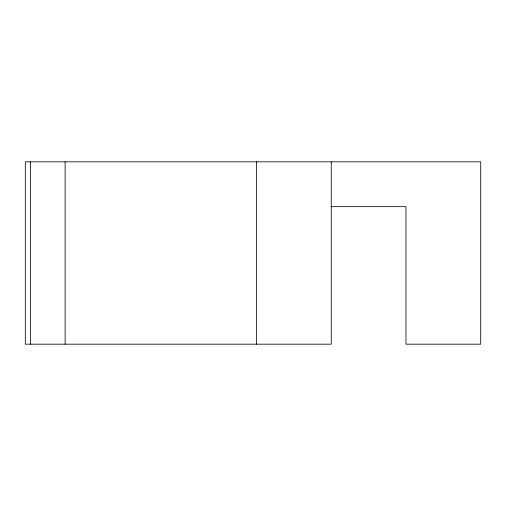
<?xml version="1.0" encoding="UTF-8"?>
<svg xmlns="http://www.w3.org/2000/svg" width="506" height="506" viewBox="0 0 506 506"><rect width="100%" height="100%" fill="white"/><g stroke="black" fill="none" stroke-linecap="round" stroke-linejoin="round"><path stroke-width="0.76" d="M331.228 206.663L405.964 206.663L405.964 344.181L480.7 344.181L480.7 161.819L25.3 161.819L25.3 344.181L331.228 344.181L331.228 161.819M256.485 161.819L256.485 344.181M65.122 161.819L65.122 344.181M30.493 161.819L30.493 344.181"/></g></svg>
